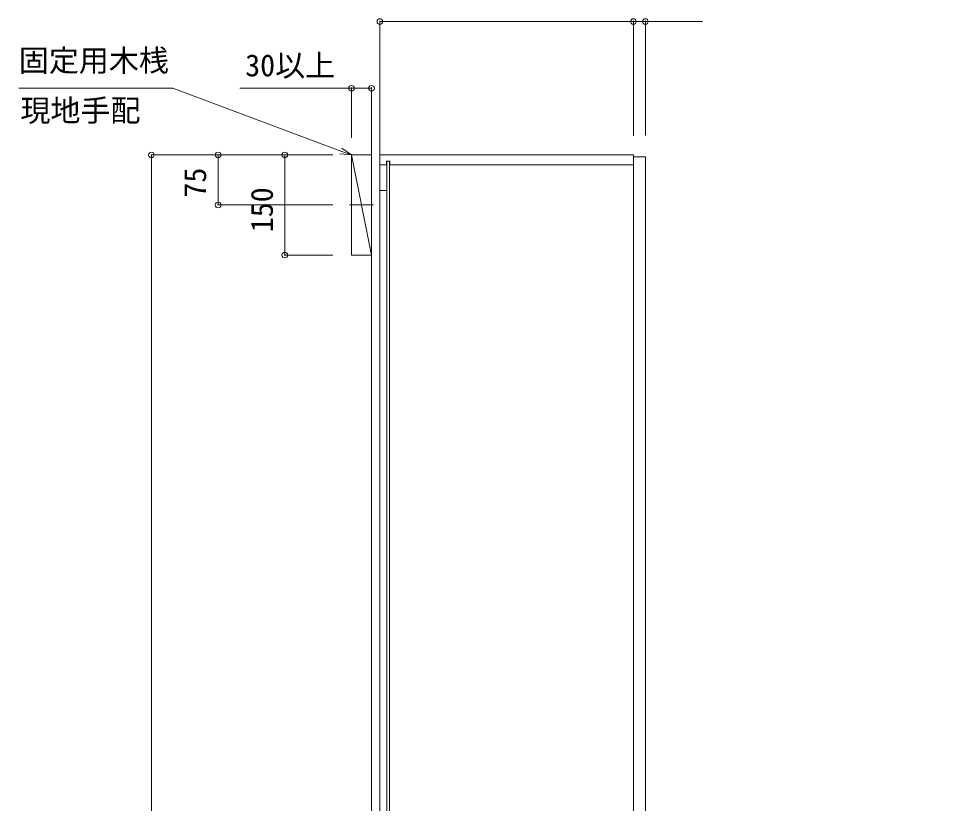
# Model space of a CAD drawing. Units: millimetres, scale not verified. Extents: x -2772 to 2772, y -4480 to 4487.
# Drawn here: x -1782 to -375, y 452 to 1628 of the extents above; entities that cross this region are included whole.
import ezdxf
from ezdxf.enums import TextEntityAlignment as Align

# ---------------------------------------------------------------- set-up
doc = ezdxf.new("R2010")
doc.units = ezdxf.units.MM
doc.header["$LTSCALE"] = 15
doc.linetypes.add('CHAIN2', pattern=[12, 9, -1, 1, -1])
for name, color, linetype, lineweight in [('0-2_YKK_ZWAK', 2, 'CHAIN2', 9), ('0-4_YKK_12', 3, 'Continuous', 9), ('0-6_YKK_D', 6, 'Continuous', 9)]:
    doc.layers.add(name, color=color, linetype=linetype, lineweight=lineweight)
doc.styles.add('ＭＳ ゴシック', font='')
doc.styles.get('ＭＳ ゴシック').set_extended_font_data('MS Gothic')

msp = doc.modelspace()

# ---------------------------------------------------------------- linework, layer by layer
at = {"layer": '0-2_YKK_ZWAK', "linetype": 'Continuous'}
for p, q in [((-1230.35, 1408.83), (-1240.35, 1408.83)), ((-1230.35, 1414.33), (-1230.35, 1408.83)), ((-1225.35, 1414.33), (-1230.35, 1414.33)), ((-1229.85, 1414.33), (-1229.85, -756.67)), ((-1225.85, 1414.33), (-1225.85, -756.67)), ((-1225.35, 1414.33), (-1225.35, 1408.83)), ((-860.35, 1408.83), (-1225.35, 1408.83)), ((-1229.85, 1370.33), (-1240.35, 1370.33))]:
    msp.add_line(p, q, dxfattribs=at)
at = {"layer": '0-2_YKK_ZWAK'}
msp.add_line((-1285.64, 1348.83), (-1250.05, 1348.83), dxfattribs=at)
at = {"layer": '0-2_YKK_ZWAK', "linetype": 'Continuous'}
for points in [[(-1240.35, -766.17), (-860.35, -766.17), (-860.35, 1423.83), (-1240.35, 1423.83)], [(-860.35, -763.17), (-842.35, -763.17), (-842.35, 1420.83), (-860.35, 1420.83)]]:
    msp.add_lwpolyline(points, close=True, dxfattribs=at)
at = {"layer": '0-4_YKK_12'}
for p, q in [((-1252.85, -836.17), (-1252.85, 1507.64)), ((-1252.85, 1273.83), (-1282.85, 1423.83))]:
    msp.add_line(p, q, dxfattribs=at)
msp.add_lwpolyline([(555.97, -836.17), (-1240.35, -836.17), (-1240.35, 1507.64)], dxfattribs=at)
msp.add_lwpolyline([(-1252.85, 1273.83), (-1282.85, 1273.83), (-1282.85, 1423.83), (-1252.85, 1423.83)], close=True, dxfattribs=at)
at = {"layer": '0-6_YKK_D'}
for p, q in [((-1240.35, 1435.91), (-1240.35, 1624.83)), ((-1240.35, 1623.83), (-860.35, 1623.83)), ((-860.35, 1452.42), (-860.35, 1624.83)), ((-860.35, 1452.42), (-860.35, 1624.83)), ((-842.35, 1453.21), (-842.35, 1624.83)), ((-1282.85, 1449.31), (-1282.85, 1524.83)), ((-1252.85, 1447.91), (-1252.85, 1524.83)), ((-1310.97, 1423.83), (-1583.85, 1423.83)), ((-1582.85, -836.17), (-1582.85, 1423.83)), ((-1310.97, 1423.83), (-1483.85, 1423.83)), ((-1482.85, 1348.83), (-1482.85, 1423.83)), ((-1310.97, 1423.83), (-1383.85, 1423.83)), ((-1382.85, 1273.83), (-1382.85, 1423.83)), ((-1310.97, 1348.83), (-1483.85, 1348.83)), ((-1310.97, 1273.83), (-1383.85, 1273.83))]:
    msp.add_line(p, q, dxfattribs=at)
for points in [[(-860.35, 1623.83), (-842.35, 1623.83), (-756.55, 1623.83)], [(-1282.85, 1423.83), (-1298.77, 1429.78), (-1550.65, 1523.83), (-1781.65, 1523.83)], [(-1252.85, 1523.83), (-1282.85, 1523.83), (-1450.25, 1523.83)], [(-1297.18, 1434.05), (-1282.85, 1423.83), (-1300.37, 1425.51)]]:
    msp.add_lwpolyline(points, dxfattribs=at)
for centre in [(-1240.35, 1623.83), (-860.35, 1623.83), (-860.35, 1623.83), (-842.35, 1623.83), (-1282.85, 1523.83), (-1252.85, 1523.83), (-1582.85, 1423.83), (-1482.85, 1423.83), (-1382.85, 1423.83), (-1482.85, 1348.83), (-1382.85, 1273.83)]:
    msp.add_circle(centre, 4.25, dxfattribs=at)

# ---------------------------------------------------------------- texts
at = {"layer": '0-6_YKK_D', "style": 'ＭＳ ゴシック'}
for s, p in [('固定用木桟', (-1781.58, 1539.18)), ('30以上', (-1442.25, 1531.83)), ('現地手配', (-1779.18, 1464.18))]:
    msp.add_text(s, height=32.99, dxfattribs=at).set_placement(p, align=Align.BOTTOM_LEFT)
for s, p in [('75', (-1490.85, 1359.93)), ('150', (-1390.85, 1308.03))]:
    msp.add_text(s, height=32.99, rotation=90, dxfattribs=at).set_placement(p, align=Align.BOTTOM_LEFT)

doc.saveas('drawing.dxf')
